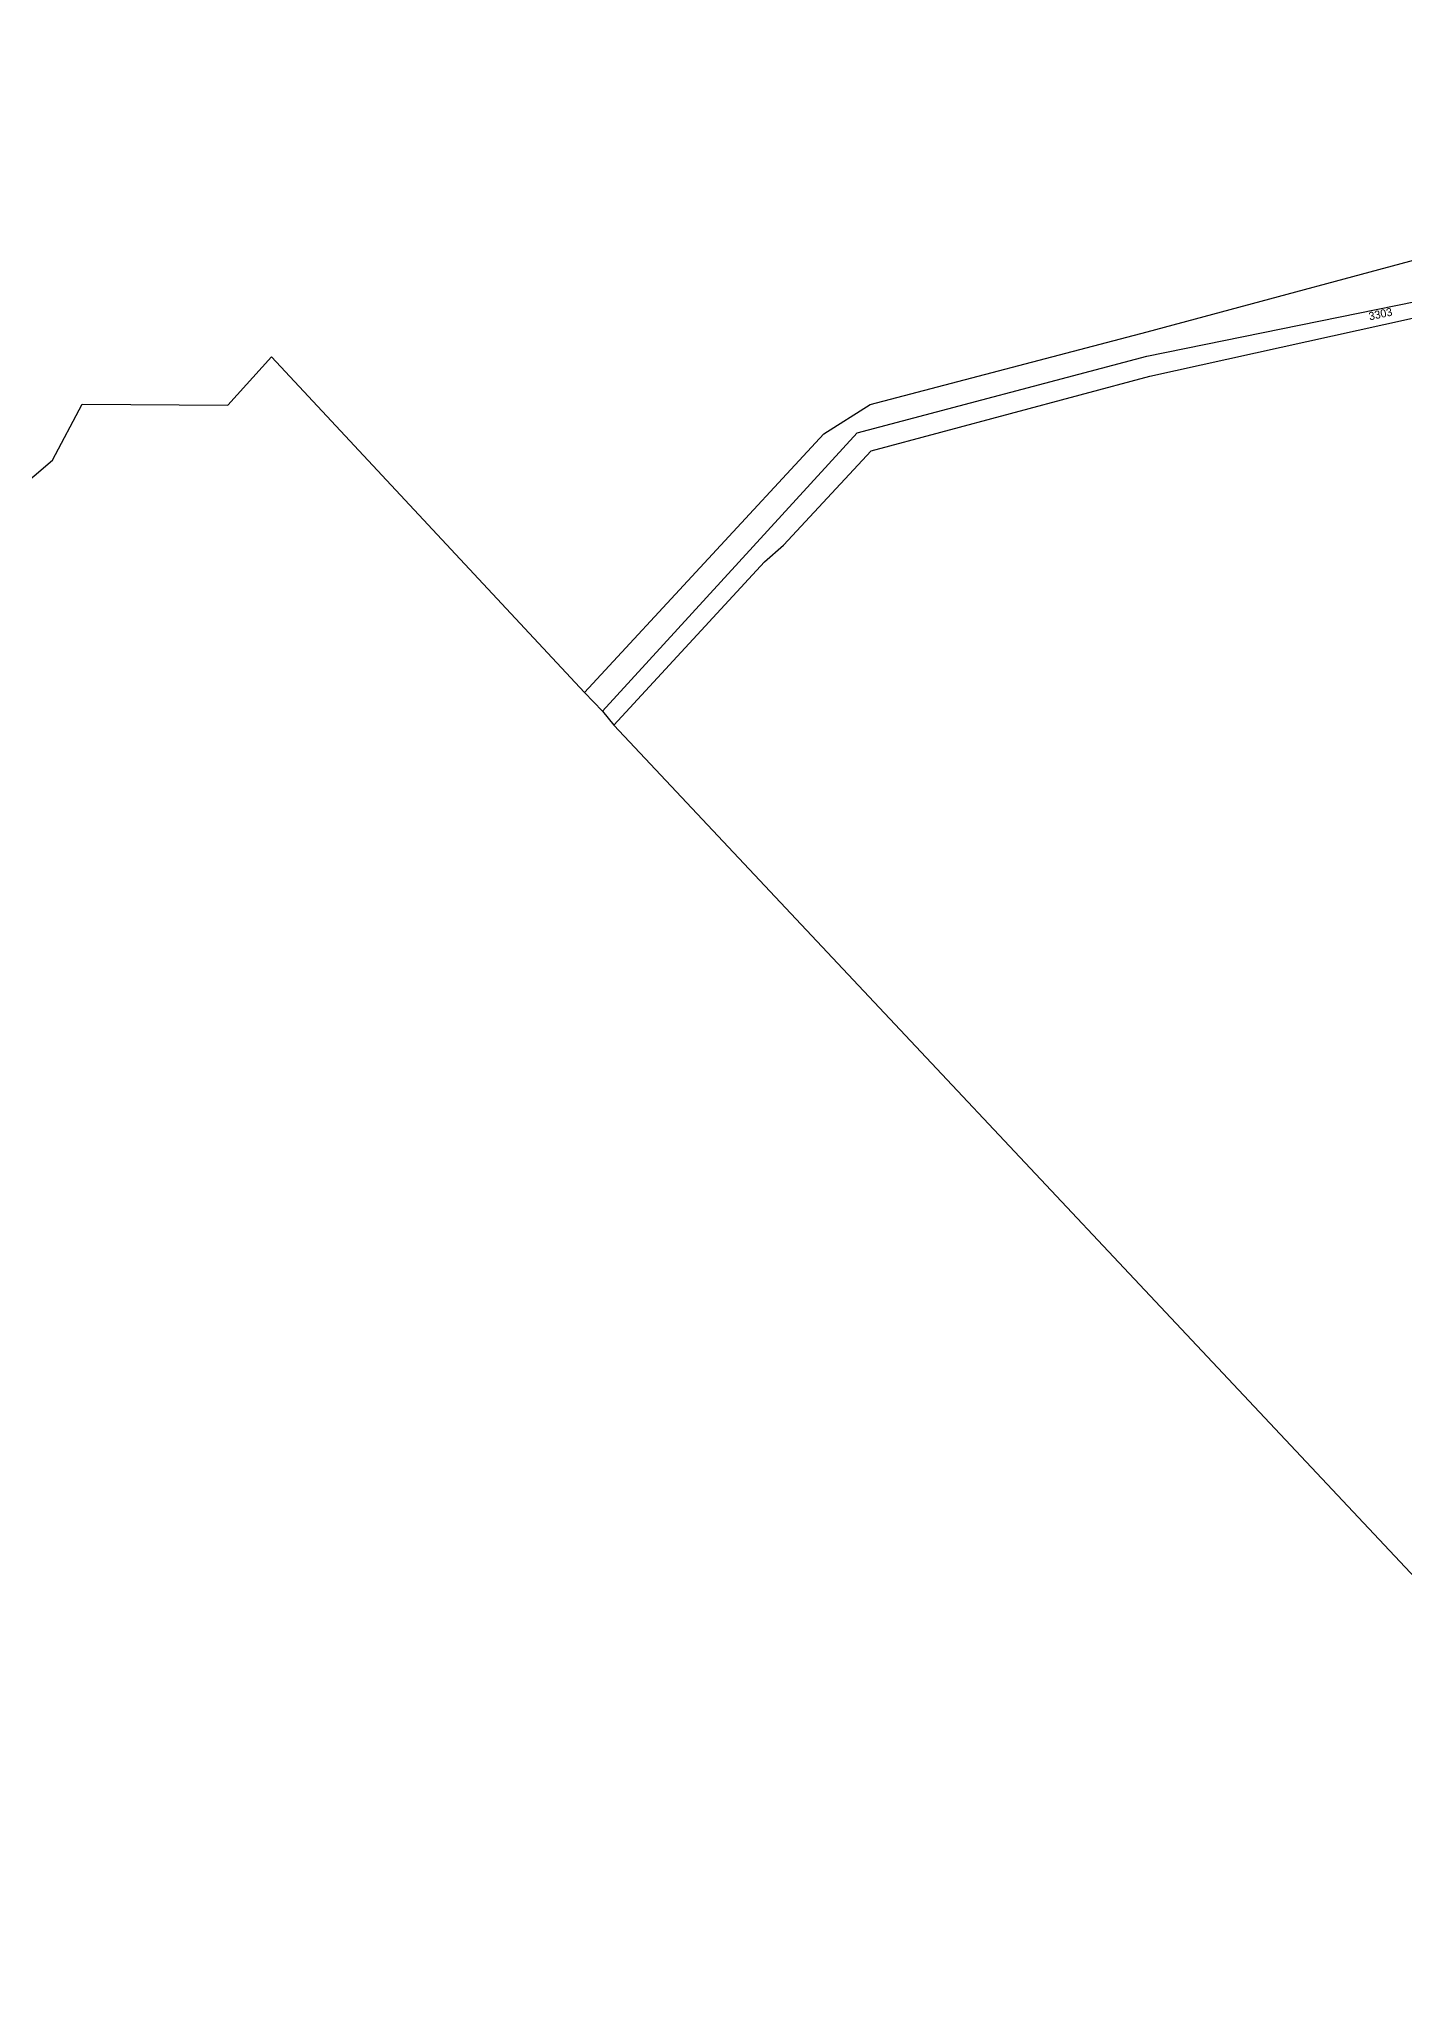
# Model space of a CAD drawing. Extents: x -784124 to -780570, y -980818 to -976926.
# Drawn here: x -781694 to -781404, y -980597.6 to -980180.5 of the extents above; entities that cross this region are included whole.
import ezdxf
from ezdxf.enums import TextEntityAlignment as Align

# ---------------------------------------------------------------- set-up
doc = ezdxf.new("R2010")
doc.units = 0
doc.header["$LTSCALE"] = 3.138375
doc.header["$MEASUREMENT"] = 0
doc.linetypes.add('0_205_2', pattern=[0])
for name, color, linetype in [('18', 1, 'CONTINUOUS'), ('20500', 1, 'CONTINUOUS'), ('20502', 1, 'CONTINUOUS'), ('21900', 1, 'CONTINUOUS')]:
    doc.layers.add(name, color=color, linetype=linetype)

msp = doc.modelspace()

# ---------------------------------------------------------------- linework, layer by layer
at = {"layer": '20500', "color": 3, "linetype": 'Continuous'}
for p, q in [((-781653.96, -980258.17), (-781644.7, -980247.91)), ((-781691.18, -980269.87), (-781684.89, -980257.96)), ((-781578.2, -980319.22), (-781574.37, -980323.17)), ((-781574.37, -980323.17), (-781571.99, -980326.21))]:
    msp.add_line(p, q, dxfattribs=at)
at = {"layer": '20502', "color": 3, "linetype": '0_205_2'}
for p, q in [((-781644.7, -980247.91), (-781578.2, -980319.22)), ((-781684.89, -980257.96), (-781653.96, -980258.17)), ((-781747.25, -980317.7), (-781691.18, -980269.87)), ((-781571.99, -980326.21), (-781316.99, -980597.59))]:
    msp.add_line(p, q, dxfattribs=at)
at = {"layer": '21900', "color": 3, "linetype": 'Continuous'}
for points in [[(-781578.2, -980319.22), (-781527.34, -980264.28), (-781517.54, -980258.02), (-781458.67, -980242.6), (-781387.08, -980223.34), (-781301.03, -980199.88), (-781227.67, -980180.46), (-781216.6, -980181.64), (-781211.5, -980182.62)], [(-781574.37, -980323.17), (-781520.27, -980264.08), (-781458.75, -980247.8), (-781385.34, -980232.83), (-781299.67, -980205.85), (-781233.58, -980186.62), (-781213, -980187.63)], [(-781571.99, -980326.21), (-781539.95, -980291.45), (-781535.9, -980287.96), (-781517.32, -980267.88), (-781458.11, -980252.06), (-781385.94, -980236.11), (-781299.45, -980210.32), (-781295.64, -980210.07), (-781224.43, -980191.06), (-781214.61, -980193.02)]]:
    msp.add_lwpolyline(points, dxfattribs=at)

# ---------------------------------------------------------------- texts
at = {"layer": '18', "color": 255, "linetype": 'Continuous'}
msp.add_text('3303', height=1.7, rotation=12, dxfattribs=at).set_placement((-781411.31, -980240.68), align=Align.BOTTOM_LEFT)

doc.saveas('drawing.dxf')
